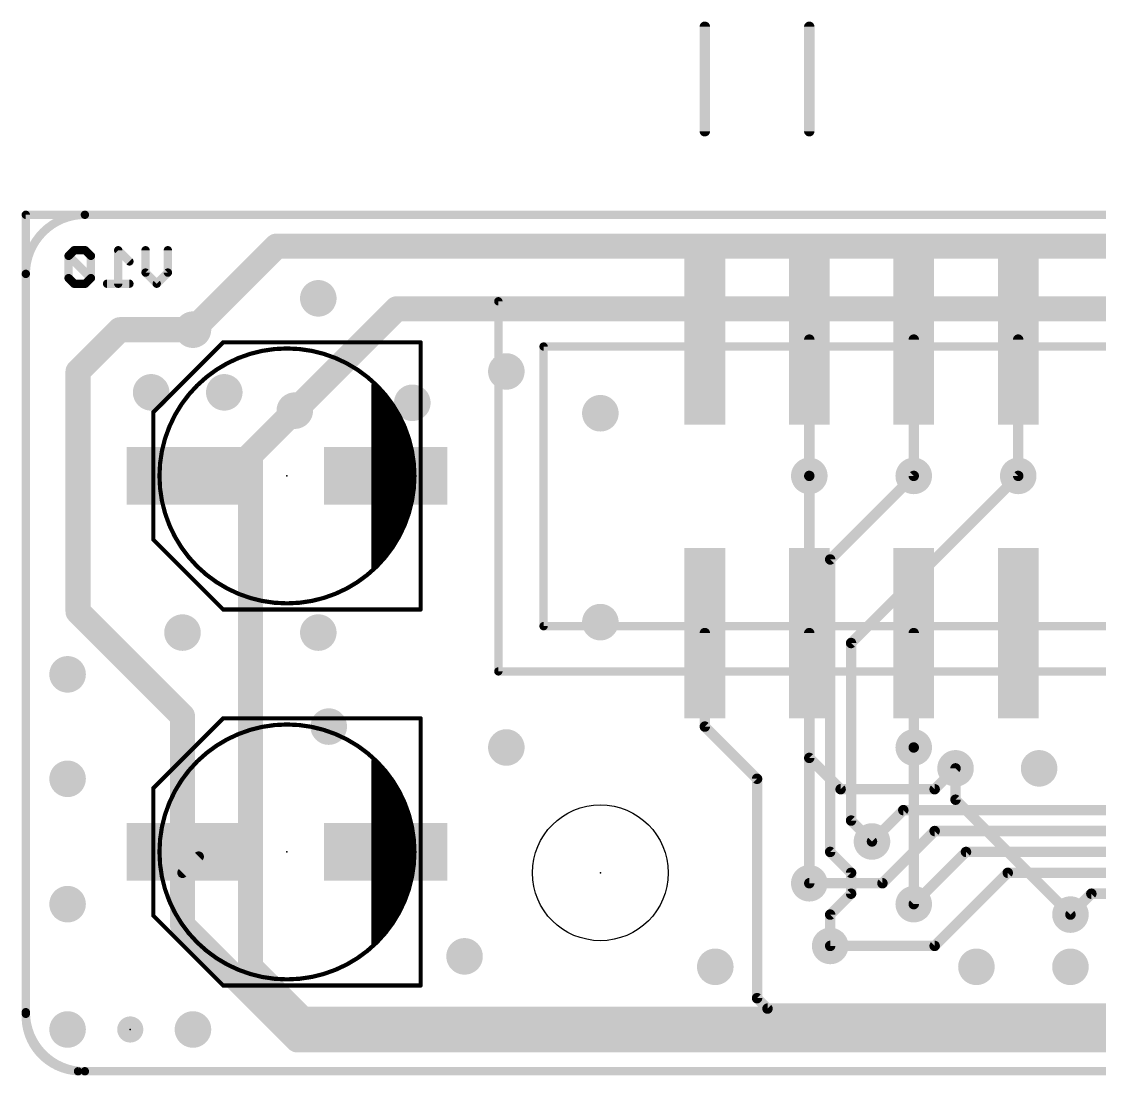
# Model space of a CAD drawing. Extents: x -1 to 106, y -18 to 72.
# Drawn here: x -0.1 to 26.1, y 44.6 to 70.23 of the extents above; entities that cross this region are included whole.
import ezdxf

# ---------------------------------------------------------------- set-up
doc = ezdxf.new("R2010")
doc.units = 0
for name, color, linetype in [('1', 12, 'CONTINUOUS'), ('16', 132, 'CONTINUOUS'), ('18', 110, 'CONTINUOUS'), ('20', 53, 'CONTINUOUS'), ('21', 41, 'CONTINUOUS'), ('23', 53, 'CONTINUOUS'), ('51', 53, 'CONTINUOUS')]:
    doc.layers.add(name, color=color, linetype=linetype)

# ---------------------------------------------------------------- blocks, each defined once
blk = doc.blocks.new('RECT')
blk.add_solid([(-0.5, -0.5), (0.5, -0.5), (-0.5, 0.5), (0.5, 0.5)])
blk = doc.blocks.new('PIE')
at = {"const_width": 0.5}
blk.add_lwpolyline([(0, -0.25, 1), (0, 0.25, 1), (0, -0.25)], format="xyb", dxfattribs=at)
blk = doc.blocks.new('ROUNDV')
at = {"const_width": 0.5}
blk.add_lwpolyline([(0, -0.25, 1), (0, 0.25, 1), (0, -0.25)], format="xyb", dxfattribs=at)

msp = doc.modelspace()

# ---------------------------------------------------------------- linework, layer by layer
at = {"layer": '1'}
for points, const_width in [([(0, 46.101), (0, 65.532)], 0.2032), ([(0, 65.532), (82.55, 65.532)], 0.2032), ([(1.27, 61.722), (2.286, 62.738)], 0.6096), ([(2.286, 62.738), (4.064, 62.738)], 0.6096), ([(19.05, 62.4967), (19.05, 59.182)], 0.254), ([(21.59, 62.4967), (21.59, 59.182)], 0.254), ([(24.13, 62.4967), (24.13, 59.182)], 0.254), ([(1.27, 61.722), (1.27, 55.88)], 0.6096), ([(4.953, 59.182), (6.5405, 60.7695)], 0.6096), ([(6.477, 60.706), (6.5405, 60.7695)], 0.6096), ([(3.95, 59.182), (4.953, 59.182)], 0.6096), ([(1.27, 55.88), (3.81, 53.34)], 0.6096), ([(16.51, 55.3593), (16.51, 53.086)], 0.254), ([(19.05, 52.324), (19.05, 55.3593)], 0.254), ([(21.59, 55.3593), (21.59, 52.578)], 0.254), ([(3.81, 53.34), (3.81, 50.038)], 0.6096), ([(16.51, 53.086), (17.78, 51.816)], 0.254), ([(19.812, 51.562), (19.05, 52.324)], 0.254), ([(22.606, 52.07), (22.098, 51.562)], 0.254), ([(17.78, 51.816), (17.78, 46.482)], 0.254), ([(22.098, 51.562), (19.812, 51.562)], 0.254), ([(20.574, 50.292), (21.336, 51.054)], 0.254), ([(21.336, 51.054), (33.528, 51.054)], 0.254), ([(22.098, 50.546), (20.828, 49.276)], 0.254), ([(34.544, 50.546), (22.098, 50.546)], 0.254), ([(3.81, 50.038), (3.81, 49.53)], 0.6096), ([(3.81, 50.038), (3.95, 50.038)], 0.6096), ([(22.86, 50.038), (21.59, 48.768)], 0.254), ([(33.782, 50.038), (22.86, 50.038)], 0.254), ([(3.81, 49.53), (3.81, 48.26)], 0.6096), ([(4.204, 49.924), (3.81, 49.53)], 0.254), ([(22.098, 47.752), (23.876, 49.53)], 0.254), ([(23.876, 49.53), (33.528, 49.53)], 0.254), ([(20.828, 49.276), (19.05, 49.276)], 0.254), ([(25.908, 49.022), (25.4, 48.514)], 0.254), ([(33.274, 49.022), (25.908, 49.022)], 0.254), ([(3.81, 48.26), (6.604, 45.466)], 0.6096), ([(19.558, 47.752), (22.098, 47.752)], 0.254), ([(18.034, 46.228), (17.78, 46.482)], 0.254), ([(28.702, 46.228), (18.034, 46.228)], 0.254), ([(31.242, 45.466), (6.604, 45.466)], 0.6096), ([(30.226, 44.704), (1.27, 44.704)], 0.2032)]:
    msp.add_lwpolyline(points, dxfattribs=dict(at, const_width=const_width))
for points, const_width in [([(0.0508, 65.532, 1), (-0.0508, 65.532)], 0.1016), ([(0, 65.5828, 1), (0, 65.4812)], 0.1016), ([(2.286, 62.8904, 1), (2.286, 62.5856)], 0.3048), ([(2.3938, 62.6302, 1), (2.1782, 62.8458)], 0.3048), ([(4.064, 62.5856, 1), (4.064, 62.8904)], 0.3048), ([(19.1135, 62.4967, 1), (18.9865, 62.4967)], 0.127), ([(21.6535, 62.4967, 1), (21.5265, 62.4967)], 0.127), ([(24.1935, 62.4967, 1), (24.0665, 62.4967)], 0.127), ([(1.1622, 61.8298, 1), (1.3778, 61.6142)], 0.3048), ([(1.4224, 61.722, 1), (1.1176, 61.722)], 0.3048), ([(6.6483, 60.6617, 1), (6.4327, 60.8773)], 0.3048), ([(6.6483, 60.6617, 1), (6.4327, 60.8773)], 0.3048), ([(6.3692, 60.8138, 1), (6.5848, 60.5982)], 0.3048), ([(3.95, 59.3344, 1), (3.95, 59.0296)], 0.3048), ([(4.8452, 59.2898, 1), (5.0608, 59.0742)], 0.3048), ([(4.953, 59.0296, 1), (4.953, 59.3344)], 0.3048), ([(18.9865, 59.182, 1), (19.1135, 59.182)], 0.127), ([(21.5265, 59.182, 1), (21.6535, 59.182)], 0.127), ([(24.0665, 59.182, 1), (24.1935, 59.182)], 0.127), ([(1.3778, 55.9878, 1), (1.1622, 55.7722)], 0.3048), ([(1.1176, 55.88, 1), (1.4224, 55.88)], 0.3048), ([(16.5735, 55.3593, 1), (16.4465, 55.3593)], 0.127), ([(19.1135, 55.3593, 1), (18.9865, 55.3593)], 0.127), ([(21.6535, 55.3593, 1), (21.5265, 55.3593)], 0.127), ([(3.9624, 53.34, 1), (3.6576, 53.34)], 0.3048), ([(3.7022, 53.2322, 1), (3.9178, 53.4478)], 0.3048), ([(16.5549, 53.1309, 1), (16.4651, 53.0411)], 0.127), ([(16.4465, 53.086, 1), (16.5735, 53.086)], 0.127), ([(19.0949, 52.3689, 1), (19.0051, 52.2791)], 0.127), ([(21.5265, 52.578, 1), (21.6535, 52.578)], 0.127), ([(18.9865, 52.324, 1), (19.1135, 52.324)], 0.127), ([(22.6509, 52.0251, 1), (22.5611, 52.1149)], 0.127), ([(17.8435, 51.816, 1), (17.7165, 51.816)], 0.127), ([(17.7351, 51.7711, 1), (17.8249, 51.8609)], 0.127), ([(19.812, 51.6255, 1), (19.812, 51.4985)], 0.127), ([(19.7671, 51.5171, 1), (19.8569, 51.6069)], 0.127), ([(22.0531, 51.6069, 1), (22.1429, 51.5171)], 0.127), ([(22.098, 51.4985, 1), (22.098, 51.6255)], 0.127), ([(21.336, 51.1175, 1), (21.336, 50.9905)], 0.127), ([(21.3809, 51.0091, 1), (21.2911, 51.0989)], 0.127), ([(22.098, 50.6095, 1), (22.098, 50.4825)], 0.127), ([(22.1429, 50.5011, 1), (22.0531, 50.5909)], 0.127), ([(3.9624, 50.038, 1), (3.6576, 50.038)], 0.3048), ([(3.81, 50.1904, 1), (3.81, 49.8856)], 0.3048), ([(3.95, 49.8856, 1), (3.95, 50.1904)], 0.3048), ([(20.5291, 50.3369, 1), (20.6189, 50.2471)], 0.127), ([(3.6576, 50.038, 1), (3.9624, 50.038)], 0.3048), ([(22.86, 50.1015, 1), (22.86, 49.9745)], 0.127), ([(22.9049, 49.9931, 1), (22.8151, 50.0829)], 0.127), ([(3.9624, 49.53, 1), (3.6576, 49.53)], 0.3048), ([(4.2489, 49.8791, 1), (4.1591, 49.9689)], 0.127), ([(3.6576, 49.53, 1), (3.9624, 49.53)], 0.3048), ([(3.7651, 49.5749, 1), (3.8549, 49.4851)], 0.127), ([(23.876, 49.5935, 1), (23.876, 49.4665)], 0.127), ([(23.9209, 49.4851, 1), (23.8311, 49.5749)], 0.127), ([(19.05, 49.3395, 1), (19.05, 49.2125)], 0.127), ([(20.7831, 49.3209, 1), (20.8729, 49.2311)], 0.127), ([(20.828, 49.2125, 1), (20.828, 49.3395)], 0.127), ([(25.908, 49.0855, 1), (25.908, 48.9585)], 0.127), ([(25.9529, 48.9771, 1), (25.8631, 49.0669)], 0.127), ([(21.5451, 48.8129, 1), (21.6349, 48.7231)], 0.127), ([(3.9178, 48.3678, 1), (3.7022, 48.1522)], 0.3048), ([(25.3551, 48.5589, 1), (25.4449, 48.4691)], 0.127), ([(3.6576, 48.26, 1), (3.9624, 48.26)], 0.3048), ([(19.558, 47.8155, 1), (19.558, 47.6885)], 0.127), ([(22.0531, 47.7969, 1), (22.1429, 47.7071)], 0.127), ([(22.098, 47.6885, 1), (22.098, 47.8155)], 0.127), ([(17.8249, 46.5269, 1), (17.7351, 46.4371)], 0.127), ([(17.7165, 46.482, 1), (17.8435, 46.482)], 0.127), ([(0, 46.101, 0.4142), (1.27, 44.704)], 0.2032), ([(-0.0508, 46.101, 1), (0.0508, 46.101)], 0.1016), ([(0.0507, 46.0986, 1), (-0.0507, 46.1034)], 0.1016), ([(18.034, 46.2915, 1), (18.034, 46.1645)], 0.127), ([(17.9891, 46.1831, 1), (18.0789, 46.2729)], 0.127), ([(6.604, 45.6184, 1), (6.604, 45.3136)], 0.3048), ([(6.4962, 45.3582, 1), (6.7118, 45.5738)], 0.3048), ([(1.27, 44.7548, 1), (1.27, 44.6532)], 0.1016), ([(1.2676, 44.6533, 1), (1.2724, 44.7547)], 0.1016)]:
    msp.add_lwpolyline(points, format="xyb", dxfattribs=dict(at, const_width=const_width))
at = {"layer": '16'}
for points, const_width in [([(82.55, 65.532), (0, 65.532)], 0.2032), ([(0, 65.532), (0, 46.101)], 0.2032), ([(6.096, 64.77), (4.064, 62.738)], 0.6096), ([(66.294, 64.77), (6.096, 64.77)], 0.6096), ([(1.1766, 64.6691), (1.041, 64.5335)], 0.2032), ([(1.4478, 64.6691), (1.1766, 64.6691)], 0.2032), ([(1.5834, 64.5335), (1.4478, 64.6691)], 0.2032), ([(2.5189, 64.3979), (2.2477, 64.6691)], 0.2032), ([(2.2477, 64.6691), (2.2477, 63.8556)], 0.2032), ([(2.9121, 64.1268), (2.9121, 64.6691)], 0.2032), ([(3.4544, 64.6691), (3.4544, 64.1268)], 0.2032), ([(1.041, 64.5335), (1.041, 63.9912)], 0.2032), ([(1.5834, 63.9912), (1.041, 64.5335)], 0.2032), ([(1.5834, 63.9912), (1.5834, 64.5335)], 0.2032), ([(3.1832, 63.8556), (2.9121, 64.1268)], 0.2032), ([(3.4544, 64.1268), (3.1832, 63.8556)], 0.2032), ([(1.041, 63.9912), (1.1766, 63.8556)], 0.2032), ([(1.1766, 63.8556), (1.4478, 63.8556)], 0.2032), ([(1.4478, 63.8556), (1.5834, 63.9912)], 0.2032), ([(2.5189, 63.8556), (1.9766, 63.8556)], 0.2032), ([(9.017, 63.246), (6.5405, 60.7695)], 0.6096), ([(44.45, 63.246), (9.017, 63.246)], 0.6096), ([(6.5405, 60.7695), (5.461, 59.69)], 0.6096), ([(5.461, 59.69), (5.461, 47.244)], 0.6096), ([(19.05, 49.276), (19.05, 59.182)], 0.254), ([(21.59, 59.182), (19.558, 57.15)], 0.254), ([(24.13, 59.182), (20.066, 55.118)], 0.254), ([(19.558, 57.15), (19.558, 50.038)], 0.254), ([(20.066, 55.118), (20.066, 50.8)], 0.254), ([(21.59, 52.578), (21.59, 48.768)], 0.254), ([(22.606, 51.308), (22.606, 52.07)], 0.254), ([(25.4, 48.514), (22.606, 51.308)], 0.254), ([(20.066, 50.8), (20.574, 50.292)], 0.254), ([(19.558, 50.038), (20.066, 49.53)], 0.254), ([(20.066, 49.53), (20.066, 49.022)], 0.254), ([(20.066, 49.022), (19.558, 48.514)], 0.254), ([(19.558, 48.514), (19.558, 47.752)], 0.254), ([(5.461, 47.244), (6.731, 45.974)], 0.6096), ([(31.242, 45.974), (6.731, 45.974)], 0.6096), ([(1.27, 44.704), (30.226, 44.704)], 0.2032)]:
    msp.add_lwpolyline(points, dxfattribs=dict(at, const_width=const_width))
for points, const_width in [([(0, 65.5828, 1), (0, 65.4812)], 0.1016), ([(0.0508, 65.532, 1), (-0.0508, 65.532)], 0.1016), ([(6.096, 64.9224, 1), (6.096, 64.6176)], 0.3048), ([(6.2038, 64.6622, 1), (5.9882, 64.8778)], 0.3048), ([(1.1766, 64.7199, 1), (1.1766, 64.6183)], 0.1016), ([(1.2125, 64.6332, 1), (1.1407, 64.705)], 0.1016), ([(1.4837, 64.705, 1), (1.4119, 64.6332)], 0.1016), ([(1.4478, 64.6183, 1), (1.4478, 64.7199)], 0.1016), ([(2.2836, 64.705, 1), (2.2118, 64.6332)], 0.1016), ([(2.2985, 64.6691, 1), (2.1969, 64.6691)], 0.1016), ([(2.9629, 64.6691, 1), (2.8613, 64.6691)], 0.1016), ([(3.5052, 64.6691, 1), (3.4036, 64.6691)], 0.1016), ([(1.0918, 64.5335, 1), (0.9902, 64.5335)], 0.1016), ([(1.077, 64.5694, 1), (1.0051, 64.4976)], 0.1016), ([(1.0051, 64.5694, 1), (1.077, 64.4976)], 0.1016), ([(1.6342, 64.5335, 1), (1.5326, 64.5335)], 0.1016), ([(1.5474, 64.4976, 1), (1.6193, 64.5694)], 0.1016), ([(2.483, 64.362, 1), (2.5548, 64.4338)], 0.1016), ([(2.948, 64.1627, 1), (2.8762, 64.0908)], 0.1016), ([(3.4903, 64.0908, 1), (3.4185, 64.1627)], 0.1016), ([(1.077, 64.0271, 1), (1.0051, 63.9553)], 0.1016), ([(0.9902, 63.9912, 1), (1.0918, 63.9912)], 0.1016), ([(1.1766, 63.9064, 1), (1.1766, 63.8048)], 0.1016), ([(1.4478, 63.8048, 1), (1.4478, 63.9064)], 0.1016), ([(1.5326, 63.9912, 1), (1.6342, 63.9912)], 0.1016), ([(1.6193, 63.9553, 1), (1.5474, 64.0271)], 0.1016), ([(1.5474, 63.9553, 1), (1.6193, 64.0271)], 0.1016), ([(1.9766, 63.9064, 1), (1.9766, 63.8048)], 0.1016), ([(2.5189, 63.8048, 1), (2.5189, 63.9064)], 0.1016), ([(2.8613, 64.1268, 1), (2.9629, 64.1268)], 0.1016), ([(3.4036, 64.1268, 1), (3.5052, 64.1268)], 0.1016), ([(1.1407, 63.8197, 1), (1.2125, 63.8915)], 0.1016), ([(1.4119, 63.8915, 1), (1.4837, 63.8197)], 0.1016), ([(2.1969, 63.8556, 1), (2.2985, 63.8556)], 0.1016), ([(3.1473, 63.8915, 1), (3.2192, 63.8197)], 0.1016), ([(3.1473, 63.8197, 1), (3.2192, 63.8915)], 0.1016), ([(9.017, 63.3984, 1), (9.017, 63.0936)], 0.3048), ([(9.1248, 63.1382, 1), (8.9092, 63.3538)], 0.3048), ([(3.9562, 62.8458, 1), (4.1718, 62.6302)], 0.3048), ([(6.6483, 60.6617, 1), (6.4327, 60.8773)], 0.3048), ([(6.4327, 60.8773, 1), (6.6483, 60.6617)], 0.3048), ([(5.3532, 59.7978, 1), (5.5688, 59.5822)], 0.3048), ([(5.6134, 59.69, 1), (5.3086, 59.69)], 0.3048), ([(19.1135, 59.182, 1), (18.9865, 59.182)], 0.127), ([(21.6349, 59.1371, 1), (21.5451, 59.2269)], 0.127), ([(24.1749, 59.1371, 1), (24.0851, 59.2269)], 0.127), ([(19.6215, 57.15, 1), (19.4945, 57.15)], 0.127), ([(19.5131, 57.1949, 1), (19.6029, 57.1051)], 0.127), ([(20.1295, 55.118, 1), (20.0025, 55.118)], 0.127), ([(20.0211, 55.1629, 1), (20.1109, 55.0731)], 0.127), ([(21.6535, 52.578, 1), (21.5265, 52.578)], 0.127), ([(22.6695, 52.07, 1), (22.5425, 52.07)], 0.127), ([(22.6509, 51.3529, 1), (22.5611, 51.2631)], 0.127), ([(22.5425, 51.308, 1), (22.6695, 51.308)], 0.127), ([(20.1109, 50.8449, 1), (20.0211, 50.7551)], 0.127), ([(20.0025, 50.8, 1), (20.1295, 50.8)], 0.127), ([(20.5291, 50.2471, 1), (20.6189, 50.3369)], 0.127), ([(19.6029, 50.0829, 1), (19.5131, 49.9931)], 0.127), ([(19.4945, 50.038, 1), (19.6215, 50.038)], 0.127), ([(20.1295, 49.53, 1), (20.0025, 49.53)], 0.127), ([(20.0211, 49.4851, 1), (20.1109, 49.5749)], 0.127), ([(18.9865, 49.276, 1), (19.1135, 49.276)], 0.127), ([(20.0025, 49.022, 1), (20.1295, 49.022)], 0.127), ([(20.1109, 48.9771, 1), (20.0211, 49.0669)], 0.127), ([(21.5265, 48.768, 1), (21.6535, 48.768)], 0.127), ([(19.6215, 48.514, 1), (19.4945, 48.514)], 0.127), ([(19.5131, 48.5589, 1), (19.6029, 48.4691)], 0.127), ([(25.3551, 48.4691, 1), (25.4449, 48.5589)], 0.127), ([(19.4945, 47.752, 1), (19.6215, 47.752)], 0.127), ([(5.5688, 47.3518, 1), (5.3532, 47.1362)], 0.3048), ([(5.3086, 47.244, 1), (5.6134, 47.244)], 0.3048), ([(0, 46.101, 0.4142), (1.27, 44.704)], 0.2032), ([(-0.0508, 46.101, 1), (0.0508, 46.101)], 0.1016), ([(0.0507, 46.0986, 1), (-0.0507, 46.1034)], 0.1016), ([(6.731, 46.1264, 1), (6.731, 45.8216)], 0.3048), ([(6.6232, 45.8662, 1), (6.8388, 46.0818)], 0.3048), ([(1.27, 44.7548, 1), (1.27, 44.6532)], 0.1016), ([(1.2676, 44.6533, 1), (1.2724, 44.7547)], 0.1016)]:
    msp.add_lwpolyline(points, format="xyb", dxfattribs=dict(at, const_width=const_width))
at = {"layer": '20'}
for points, const_width in [([(1.4368, 65.532, 0.4142), (0, 64.0952)], 0.2032), ([(1.4368, 65.5828, 1), (1.4368, 65.4812)], 0.1016), ([(1.4368, 65.4812, 1), (1.4368, 65.5828)], 0.1016), ([(0.0508, 64.0952, 1), (-0.0508, 64.0952)], 0.1016), ([(-0.0508, 64.0952, 1), (0.0508, 64.0952)], 0.1016), ([(0, 46.1408, 0.4142), (1.4368, 44.704)], 0.2032), ([(0.0508, 46.1408, 1), (-0.0508, 46.1408)], 0.1016), ([(-0.0508, 46.1408, 1), (0.0508, 46.1408)], 0.1016), ([(1.4368, 44.7548, 1), (1.4368, 44.6532)], 0.1016), ([(1.4368, 44.6532, 1), (1.4368, 44.7548)], 0.1016)]:
    msp.add_lwpolyline(points, format="xyb", dxfattribs=dict(at, const_width=const_width))
at = {"layer": '20', "const_width": 0.2032}
for points in [[(81.1132, 65.532), (1.4368, 65.532)], [(0, 64.0952), (0, 46.1408)], [(1.4368, 44.704), (30.226, 44.704)]]:
    msp.add_lwpolyline(points, dxfattribs=at)
at = {"layer": '20'}
msp.add_circle((13.97, 49.53), 1.651, dxfattribs=at)
at = {"layer": '21'}
for points, const_width in [([(11.49, 63.428), (69.79, 63.428)], 0.2032), ([(11.49, 54.428), (11.49, 63.428)], 0.2032), ([(3.1, 60.732), (4.8, 62.432)], 0.1016), ([(4.8, 62.432), (9.6, 62.432)], 0.1016), ([(9.6, 62.432), (9.6, 60.132)], 0.1016), ([(3.1, 60.132), (3.1, 60.732)], 0.1016), ([(3.1, 57.632), (3.1, 58.232)], 0.1016), ([(9.6, 58.232), (9.6, 55.932)], 0.1016), ([(4.8, 55.932), (3.1, 57.632)], 0.1016), ([(9.6, 55.932), (4.8, 55.932)], 0.1016), ([(69.79, 54.428), (11.49, 54.428)], 0.2032), ([(3.1, 51.588), (4.8, 53.288)], 0.1016), ([(4.8, 53.288), (9.6, 53.288)], 0.1016), ([(9.6, 53.288), (9.6, 50.988)], 0.1016), ([(3.1, 50.988), (3.1, 51.588)], 0.1016), ([(3.1, 48.488), (3.1, 49.088)], 0.1016), ([(9.6, 49.088), (9.6, 46.788)], 0.1016), ([(4.8, 46.788), (3.1, 48.488)], 0.1016), ([(9.6, 46.788), (4.8, 46.788)], 0.1016)]:
    msp.add_lwpolyline(points, dxfattribs=dict(at, const_width=const_width))
for points, const_width in [([(11.49, 63.4788, 1), (11.49, 63.3772)], 0.1016), ([(11.5408, 63.428, 1), (11.4392, 63.428)], 0.1016), ([(4.8, 62.4574, 1), (4.8, 62.4066)], 0.0508), ([(4.818, 62.414, 1), (4.782, 62.45)], 0.0508), ([(9.6254, 62.432, 1), (9.5746, 62.432)], 0.0508), ([(9.6, 62.4066, 1), (9.6, 62.4574)], 0.0508), ([(9.3, 60.132, 0.7285), (3.4, 60.132)], 0.1016), ([(3.082, 60.75, 1), (3.118, 60.714)], 0.0508), ([(3.1254, 60.732, 1), (3.0746, 60.732)], 0.0508), ([(3.0746, 60.132, 1), (3.1254, 60.132)], 0.0508), ([(3.3758, 60.1398, 1), (3.4242, 60.1242)], 0.0508), ([(9.2758, 60.1242, 1), (9.3242, 60.1398)], 0.0508), ([(9.5746, 60.132, 1), (9.6254, 60.132)], 0.0508), ([(3.1254, 58.232, 1), (3.0746, 58.232)], 0.0508), ([(3.4, 58.232, 0.7285), (9.3, 58.232)], 0.1016), ([(3.4242, 58.2398, 1), (3.3758, 58.2242)], 0.0508), ([(9.3242, 58.2242, 1), (9.2758, 58.2398)], 0.0508), ([(9.6254, 58.232, 1), (9.5746, 58.232)], 0.0508), ([(3.118, 57.65, 1), (3.082, 57.614)], 0.0508), ([(3.0746, 57.632, 1), (3.1254, 57.632)], 0.0508), ([(4.8, 55.9574, 1), (4.8, 55.9066)], 0.0508), ([(4.782, 55.914, 1), (4.818, 55.95)], 0.0508), ([(9.5746, 55.932, 1), (9.6254, 55.932)], 0.0508), ([(9.6, 55.9066, 1), (9.6, 55.9574)], 0.0508), ([(11.49, 54.4788, 1), (11.49, 54.3772)], 0.1016), ([(11.4392, 54.428, 1), (11.5408, 54.428)], 0.1016), ([(4.8, 53.3134, 1), (4.8, 53.2626)], 0.0508), ([(4.818, 53.27, 1), (4.782, 53.306)], 0.0508), ([(9.6254, 53.288, 1), (9.5746, 53.288)], 0.0508), ([(9.6, 53.2626, 1), (9.6, 53.3134)], 0.0508), ([(9.3, 50.988, 0.7285), (3.4, 50.988)], 0.1016), ([(3.082, 51.606, 1), (3.118, 51.57)], 0.0508), ([(3.1254, 51.588, 1), (3.0746, 51.588)], 0.0508), ([(3.0746, 50.988, 1), (3.1254, 50.988)], 0.0508), ([(3.3758, 50.9958, 1), (3.4242, 50.9802)], 0.0508), ([(9.2758, 50.9802, 1), (9.3242, 50.9958)], 0.0508), ([(9.5746, 50.988, 1), (9.6254, 50.988)], 0.0508), ([(3.1254, 49.088, 1), (3.0746, 49.088)], 0.0508), ([(3.4, 49.088, 0.7285), (9.3, 49.088)], 0.1016), ([(3.4242, 49.0958, 1), (3.3758, 49.0802)], 0.0508), ([(9.3242, 49.0802, 1), (9.2758, 49.0958)], 0.0508), ([(9.6254, 49.088, 1), (9.5746, 49.088)], 0.0508), ([(3.118, 48.506, 1), (3.082, 48.47)], 0.0508), ([(3.0746, 48.488, 1), (3.1254, 48.488)], 0.0508), ([(4.8, 46.8134, 1), (4.8, 46.7626)], 0.0508), ([(4.782, 46.77, 1), (4.818, 46.806)], 0.0508), ([(9.5746, 46.788, 1), (9.6254, 46.788)], 0.0508), ([(9.6, 46.7626, 1), (9.6, 46.8134)], 0.0508)]:
    msp.add_lwpolyline(points, format="xyb", dxfattribs=dict(at, const_width=const_width))
at = {"layer": '23'}
for p in [(6.35, 59.182), (6.35, 50.038), (13.97, 49.53), (2.54, 45.72)]:
    msp.add_point(p, dxfattribs=at)
at = {"layer": '51'}
for points, const_width in [([(16.51, 70.104), (16.51, 67.564)], 0.254), ([(19.05, 70.104), (19.05, 67.564)], 0.254), ([(3.1, 60.732), (4.8, 62.432)], 0.1016), ([(4.8, 62.432), (9.6, 62.432)], 0.1016), ([(9.6, 62.432), (9.6, 55.932)], 0.1016), ([(12.59, 62.328), (12.59, 55.528)], 0.2032), ([(12.59, 62.328), (38.44, 62.328)], 0.2032), ([(8.45, 56.932), (8.45, 61.382)], 0.1016), ([(8.9, 60.832), (8.5, 61.332)], 0.1016), ([(8.5, 61.332), (8.5, 57.082)], 0.1016), ([(8.5, 61.2648), (8.5538, 61.2648)], 0.1016), ([(8.5, 61.1632), (8.635, 61.1632)], 0.1016), ([(8.5, 61.0616), (8.7163, 61.0616)], 0.1016), ([(8.5, 60.96), (8.7976, 60.96)], 0.1016), ([(8.5, 60.8584), (8.8789, 60.8584)], 0.1016), ([(8.5, 60.7568), (8.9376, 60.7568)], 0.1016), ([(9.25, 60.132), (8.9, 60.832)], 0.1016), ([(3.1, 57.632), (3.1, 60.732)], 0.1016), ([(8.5, 60.6552), (8.9884, 60.6552)], 0.1016), ([(8.5, 60.5536), (9.0392, 60.5536)], 0.1016), ([(8.5, 60.452), (9.09, 60.452)], 0.1016), ([(8.5, 60.3504), (9.1408, 60.3504)], 0.1016), ([(8.5, 60.2488), (9.1916, 60.2488)], 0.1016), ([(8.5, 60.1472), (9.2424, 60.1472)], 0.1016), ([(8.5, 60.0456), (9.2636, 60.0456)], 0.1016), ([(9.4, 59.182), (9.25, 60.132)], 0.1016), ([(8.5, 59.944), (9.2797, 59.944)], 0.1016), ([(8.5, 59.8424), (9.2957, 59.8424)], 0.1016), ([(8.5, 59.7408), (9.3118, 59.7408)], 0.1016), ([(8.5, 59.6392), (9.3278, 59.6392)], 0.1016), ([(8.5, 59.5376), (9.3439, 59.5376)], 0.1016), ([(8.5, 59.436), (9.3599, 59.436)], 0.1016), ([(8.5, 59.3344), (9.3759, 59.3344)], 0.1016), ([(8.5, 59.2328), (9.392, 59.2328)], 0.1016), ([(9.25, 58.282), (9.4, 59.182)], 0.1016), ([(8.5, 59.1312), (9.3915, 59.1312)], 0.1016), ([(8.5, 59.0296), (9.3746, 59.0296)], 0.1016), ([(8.5, 58.928), (9.3577, 58.928)], 0.1016), ([(8.5, 58.8264), (9.3407, 58.8264)], 0.1016), ([(8.5, 58.7248), (9.3238, 58.7248)], 0.1016), ([(8.5, 58.6232), (9.3069, 58.6232)], 0.1016), ([(8.5, 58.5216), (9.2899, 58.5216)], 0.1016), ([(8.5, 58.42), (9.273, 58.42)], 0.1016), ([(8.5, 58.3184), (9.2561, 58.3184)], 0.1016), ([(8.5, 58.2168), (9.2221, 58.2168)], 0.1016), ([(8.95, 57.582), (9.25, 58.282)], 0.1016), ([(8.5, 58.1152), (9.1785, 58.1152)], 0.1016), ([(8.5, 58.0136), (9.135, 58.0136)], 0.1016), ([(8.5, 57.912), (9.0914, 57.912)], 0.1016), ([(4.8, 55.932), (3.1, 57.632)], 0.1016), ([(8.5, 57.8104), (9.0479, 57.8104)], 0.1016), ([(8.5, 57.7088), (9.0043, 57.7088)], 0.1016), ([(8.5, 57.6072), (8.9608, 57.6072)], 0.1016), ([(8.5, 57.032), (8.95, 57.582)], 0.1016), ([(8.5, 57.5056), (8.8875, 57.5056)], 0.1016), ([(8.5, 57.404), (8.8044, 57.404)], 0.1016), ([(8.5, 57.3024), (8.7212, 57.3024)], 0.1016), ([(8.5, 57.2008), (8.6381, 57.2008)], 0.1016), ([(8.5, 57.0992), (8.555, 57.0992)], 0.1016), ([(8.5, 57.082), (8.5, 57.032)], 0.1016), ([(9.6, 55.932), (4.8, 55.932)], 0.1016), ([(68.69, 55.528), (12.59, 55.528)], 0.2032), ([(3.1, 51.588), (4.8, 53.288)], 0.1016), ([(4.8, 53.288), (9.6, 53.288)], 0.1016), ([(9.6, 53.288), (9.6, 46.788)], 0.1016), ([(8.45, 47.788), (8.45, 52.238)], 0.1016), ([(8.9, 51.688), (8.5, 52.188)], 0.1016), ([(8.5, 52.188), (8.5, 47.938)], 0.1016), ([(8.5, 52.1208), (8.5538, 52.1208)], 0.1016), ([(8.5, 52.0192), (8.635, 52.0192)], 0.1016), ([(8.5, 51.9176), (8.7163, 51.9176)], 0.1016), ([(3.1, 48.488), (3.1, 51.588)], 0.1016), ([(8.5, 51.816), (8.7976, 51.816)], 0.1016), ([(8.5, 51.7144), (8.8789, 51.7144)], 0.1016), ([(8.5, 51.6128), (8.9376, 51.6128)], 0.1016), ([(9.25, 50.988), (8.9, 51.688)], 0.1016), ([(8.5, 51.5112), (8.9884, 51.5112)], 0.1016), ([(8.5, 51.4096), (9.0392, 51.4096)], 0.1016), ([(8.5, 51.308), (9.09, 51.308)], 0.1016), ([(8.5, 51.2064), (9.1408, 51.2064)], 0.1016), ([(8.5, 51.1048), (9.1916, 51.1048)], 0.1016), ([(8.5, 51.0032), (9.2424, 51.0032)], 0.1016), ([(8.5, 50.9016), (9.2636, 50.9016)], 0.1016), ([(8.5, 50.8), (9.2797, 50.8)], 0.1016), ([(9.4, 50.038), (9.25, 50.988)], 0.1016), ([(8.5, 50.6984), (9.2957, 50.6984)], 0.1016), ([(8.5, 50.5968), (9.3118, 50.5968)], 0.1016), ([(8.5, 50.4952), (9.3278, 50.4952)], 0.1016), ([(8.5, 50.3936), (9.3439, 50.3936)], 0.1016), ([(8.5, 50.292), (9.3599, 50.292)], 0.1016), ([(8.5, 50.1904), (9.3759, 50.1904)], 0.1016), ([(8.5, 50.0888), (9.392, 50.0888)], 0.1016), ([(9.25, 49.138), (9.4, 50.038)], 0.1016), ([(8.5, 49.9872), (9.3915, 49.9872)], 0.1016), ([(8.5, 49.8856), (9.3746, 49.8856)], 0.1016), ([(8.5, 49.784), (9.3577, 49.784)], 0.1016), ([(8.5, 49.6824), (9.3407, 49.6824)], 0.1016), ([(8.5, 49.5808), (9.3238, 49.5808)], 0.1016), ([(8.5, 49.4792), (9.3069, 49.4792)], 0.1016), ([(8.5, 49.3776), (9.2899, 49.3776)], 0.1016), ([(8.5, 49.276), (9.273, 49.276)], 0.1016), ([(8.5, 49.1744), (9.2561, 49.1744)], 0.1016), ([(8.5, 49.0728), (9.2221, 49.0728)], 0.1016), ([(8.5, 48.9712), (9.1785, 48.9712)], 0.1016), ([(8.95, 48.438), (9.25, 49.138)], 0.1016), ([(8.5, 48.8696), (9.135, 48.8696)], 0.1016), ([(8.5, 48.768), (9.0914, 48.768)], 0.1016), ([(4.8, 46.788), (3.1, 48.488)], 0.1016), ([(8.5, 48.6664), (9.0479, 48.6664)], 0.1016), ([(8.5, 48.5648), (9.0043, 48.5648)], 0.1016), ([(8.5, 48.4632), (8.9608, 48.4632)], 0.1016), ([(8.5, 47.888), (8.95, 48.438)], 0.1016), ([(8.5, 48.3616), (8.8875, 48.3616)], 0.1016), ([(8.5, 48.26), (8.8044, 48.26)], 0.1016), ([(8.5, 48.1584), (8.7212, 48.1584)], 0.1016), ([(8.5, 48.0568), (8.6381, 48.0568)], 0.1016), ([(8.5, 47.9552), (8.555, 47.9552)], 0.1016), ([(8.5, 47.938), (8.5, 47.888)], 0.1016), ([(9.6, 46.788), (4.8, 46.788)], 0.1016)]:
    msp.add_lwpolyline(points, dxfattribs=dict(at, const_width=const_width))
for points, const_width in [([(16.5735, 70.104, 1), (16.4465, 70.104)], 0.127), ([(19.1135, 70.104, 1), (18.9865, 70.104)], 0.127), ([(16.4465, 67.564, 1), (16.5735, 67.564)], 0.127), ([(18.9865, 67.564, 1), (19.1135, 67.564)], 0.127), ([(4.8, 62.4574, 1), (4.8, 62.4066)], 0.0508), ([(4.818, 62.414, 1), (4.782, 62.45)], 0.0508), ([(9.6254, 62.432, 1), (9.5746, 62.432)], 0.0508), ([(9.6, 62.4066, 1), (9.6, 62.4574)], 0.0508), ([(12.6408, 62.328, 1), (12.5392, 62.328)], 0.1016), ([(12.59, 62.3788, 1), (12.59, 62.2772)], 0.1016), ([(6.35, 56.082, 1), (6.35, 62.282, 1), (6.35, 56.082)], 0.1016), ([(8.4754, 61.382, 1), (8.4246, 61.382)], 0.0508), ([(8.5198, 61.3479, 1), (8.4802, 61.3161)], 0.0508), ([(8.5254, 61.332, 1), (8.4746, 61.332)], 0.0508), ([(8.5, 61.2902, 1), (8.5, 61.2394)], 0.0508), ([(8.5, 61.1886, 1), (8.5, 61.1378)], 0.0508), ([(8.5, 61.087, 1), (8.5, 61.0362)], 0.0508), ([(8.5538, 61.2394, 1), (8.5538, 61.2902)], 0.0508), ([(8.635, 61.1378, 1), (8.635, 61.1886)], 0.0508), ([(8.7163, 61.0362, 1), (8.7163, 61.087)], 0.0508), ([(8.5, 60.9854, 1), (8.5, 60.9346)], 0.0508), ([(8.5, 60.8838, 1), (8.5, 60.833)], 0.0508), ([(8.5, 60.7822, 1), (8.5, 60.7314)], 0.0508), ([(8.7976, 60.9346, 1), (8.7976, 60.9854)], 0.0508), ([(8.9227, 60.8434, 1), (8.8773, 60.8206)], 0.0508), ([(8.8789, 60.833, 1), (8.8789, 60.8838)], 0.0508), ([(8.8802, 60.8161, 1), (8.9198, 60.8479)], 0.0508), ([(8.9376, 60.7314, 1), (8.9376, 60.7822)], 0.0508), ([(3.082, 60.75, 1), (3.118, 60.714)], 0.0508), ([(3.1254, 60.732, 1), (3.0746, 60.732)], 0.0508), ([(8.5, 60.6806, 1), (8.5, 60.6298)], 0.0508), ([(8.5, 60.579, 1), (8.5, 60.5282)], 0.0508), ([(8.9884, 60.6298, 1), (8.9884, 60.6806)], 0.0508), ([(9.0392, 60.5282, 1), (9.0392, 60.579)], 0.0508), ([(8.5, 60.4774, 1), (8.5, 60.4266)], 0.0508), ([(8.5, 60.3758, 1), (8.5, 60.325)], 0.0508), ([(8.5, 60.2742, 1), (8.5, 60.2234)], 0.0508), ([(9.09, 60.4266, 1), (9.09, 60.4774)], 0.0508), ([(9.1408, 60.325, 1), (9.1408, 60.3758)], 0.0508), ([(9.1916, 60.2234, 1), (9.1916, 60.2742)], 0.0508), ([(8.5, 60.1726, 1), (8.5, 60.1218)], 0.0508), ([(8.5, 60.071, 1), (8.5, 60.0202)], 0.0508), ([(9.2751, 60.136, 1), (9.2249, 60.128)], 0.0508), ([(9.2273, 60.1206, 1), (9.2727, 60.1434)], 0.0508), ([(9.2424, 60.1218, 1), (9.2424, 60.1726)], 0.0508), ([(9.2636, 60.0202, 1), (9.2636, 60.071)], 0.0508), ([(8.5, 59.9694, 1), (8.5, 59.9186)], 0.0508), ([(8.5, 59.8678, 1), (8.5, 59.817)], 0.0508), ([(8.5, 59.7662, 1), (8.5, 59.7154)], 0.0508), ([(9.2797, 59.9186, 1), (9.2797, 59.9694)], 0.0508), ([(9.2957, 59.817, 1), (9.2957, 59.8678)], 0.0508), ([(9.3118, 59.7154, 1), (9.3118, 59.7662)], 0.0508), ([(8.5, 59.6646, 1), (8.5, 59.6138)], 0.0508), ([(8.5, 59.563, 1), (8.5, 59.5122)], 0.0508), ([(9.3278, 59.6138, 1), (9.3278, 59.6646)], 0.0508), ([(9.3439, 59.5122, 1), (9.3439, 59.563)], 0.0508), ([(8.5, 59.4614, 1), (8.5, 59.4106)], 0.0508), ([(8.5, 59.3598, 1), (8.5, 59.309)], 0.0508), ([(8.5, 59.2582, 1), (8.5, 59.2074)], 0.0508), ([(9.3599, 59.4106, 1), (9.3599, 59.4614)], 0.0508), ([(9.4251, 59.1778, 1), (9.3749, 59.1862)], 0.0508), ([(9.3759, 59.309, 1), (9.3759, 59.3598)], 0.0508), ([(9.392, 59.2074, 1), (9.392, 59.2582)], 0.0508), ([(8.5, 59.1566, 1), (8.5, 59.1058)], 0.0508), ([(8.5, 59.055, 1), (8.5, 59.0042)], 0.0508), ([(8.5, 58.9534, 1), (8.5, 58.9026)], 0.0508), ([(9.3577, 58.9026, 1), (9.3577, 58.9534)], 0.0508), ([(9.3746, 59.0042, 1), (9.3746, 59.055)], 0.0508), ([(9.3749, 59.178, 1), (9.4251, 59.186)], 0.0508), ([(9.3915, 59.1058, 1), (9.3915, 59.1566)], 0.0508), ([(8.5, 58.8518, 1), (8.5, 58.801)], 0.0508), ([(8.5, 58.7502, 1), (8.5, 58.6994)], 0.0508), ([(9.3238, 58.6994, 1), (9.3238, 58.7502)], 0.0508), ([(9.3407, 58.801, 1), (9.3407, 58.8518)], 0.0508), ([(8.5, 58.6486, 1), (8.5, 58.5978)], 0.0508), ([(8.5, 58.547, 1), (8.5, 58.4962)], 0.0508), ([(8.5, 58.4454, 1), (8.5, 58.3946)], 0.0508), ([(9.273, 58.3946, 1), (9.273, 58.4454)], 0.0508), ([(9.2899, 58.4962, 1), (9.2899, 58.547)], 0.0508), ([(9.3069, 58.5978, 1), (9.3069, 58.6486)], 0.0508), ([(8.5, 58.3438, 1), (8.5, 58.293)], 0.0508), ([(8.5, 58.2422, 1), (8.5, 58.1914)], 0.0508), ([(9.2221, 58.1914, 1), (9.2221, 58.2422)], 0.0508), ([(9.2249, 58.2862, 1), (9.2751, 58.2778)], 0.0508), ([(9.2733, 58.272, 1), (9.2267, 58.292)], 0.0508), ([(9.2561, 58.293, 1), (9.2561, 58.3438)], 0.0508), ([(8.5, 58.1406, 1), (8.5, 58.0898)], 0.0508), ([(8.5, 58.039, 1), (8.5, 57.9882)], 0.0508), ([(8.5, 57.9374, 1), (8.5, 57.8866)], 0.0508), ([(9.0914, 57.8866, 1), (9.0914, 57.9374)], 0.0508), ([(9.135, 57.9882, 1), (9.135, 58.039)], 0.0508), ([(9.1785, 58.0898, 1), (9.1785, 58.1406)], 0.0508), ([(3.118, 57.65, 1), (3.082, 57.614)], 0.0508), ([(8.5, 57.8358, 1), (8.5, 57.785)], 0.0508), ([(8.5, 57.7342, 1), (8.5, 57.6834)], 0.0508), ([(8.5, 57.6326, 1), (8.5, 57.5818)], 0.0508), ([(8.9608, 57.5818, 1), (8.9608, 57.6326)], 0.0508), ([(9.0043, 57.6834, 1), (9.0043, 57.7342)], 0.0508), ([(9.0479, 57.785, 1), (9.0479, 57.8358)], 0.0508), ([(3.0746, 57.632, 1), (3.1254, 57.632)], 0.0508), ([(8.5, 57.531, 1), (8.5, 57.4802)], 0.0508), ([(8.5, 57.4294, 1), (8.5, 57.3786)], 0.0508), ([(8.8044, 57.3786, 1), (8.8044, 57.4294)], 0.0508), ([(8.8875, 57.4802, 1), (8.8875, 57.531)], 0.0508), ([(8.9267, 57.592, 1), (8.9733, 57.572)], 0.0508), ([(8.9697, 57.5659, 1), (8.9303, 57.5981)], 0.0508), ([(8.5, 57.3278, 1), (8.5, 57.277)], 0.0508), ([(8.5, 57.2262, 1), (8.5, 57.1754)], 0.0508), ([(8.5, 57.1246, 1), (8.5, 57.0738)], 0.0508), ([(8.555, 57.0738, 1), (8.555, 57.1246)], 0.0508), ([(8.6381, 57.1754, 1), (8.6381, 57.2262)], 0.0508), ([(8.7212, 57.277, 1), (8.7212, 57.3278)], 0.0508), ([(8.4246, 56.932, 1), (8.4754, 56.932)], 0.0508), ([(8.5254, 57.082, 1), (8.4746, 57.082)], 0.0508), ([(8.4746, 57.082, 1), (8.5254, 57.082)], 0.0508), ([(8.4803, 57.0481, 1), (8.5197, 57.0159)], 0.0508), ([(8.4746, 57.032, 1), (8.5254, 57.032)], 0.0508), ([(4.8, 55.9574, 1), (4.8, 55.9066)], 0.0508), ([(4.782, 55.914, 1), (4.818, 55.95)], 0.0508), ([(9.5746, 55.932, 1), (9.6254, 55.932)], 0.0508), ([(9.6, 55.9066, 1), (9.6, 55.9574)], 0.0508), ([(12.59, 55.5788, 1), (12.59, 55.4772)], 0.1016), ([(12.5392, 55.528, 1), (12.6408, 55.528)], 0.1016), ([(4.8, 53.3134, 1), (4.8, 53.2626)], 0.0508), ([(4.818, 53.27, 1), (4.782, 53.306)], 0.0508), ([(9.6254, 53.288, 1), (9.5746, 53.288)], 0.0508), ([(9.6, 53.2626, 1), (9.6, 53.3134)], 0.0508), ([(6.35, 46.938, 1), (6.35, 53.138, 1), (6.35, 46.938)], 0.1016), ([(8.4754, 52.238, 1), (8.4246, 52.238)], 0.0508), ([(8.5198, 52.2039, 1), (8.4802, 52.1721)], 0.0508), ([(8.5254, 52.188, 1), (8.4746, 52.188)], 0.0508), ([(8.5, 52.1462, 1), (8.5, 52.0954)], 0.0508), ([(8.5538, 52.0954, 1), (8.5538, 52.1462)], 0.0508), ([(8.5, 52.0446, 1), (8.5, 51.9938)], 0.0508), ([(8.5, 51.943, 1), (8.5, 51.8922)], 0.0508), ([(8.635, 51.9938, 1), (8.635, 52.0446)], 0.0508), ([(8.7163, 51.8922, 1), (8.7163, 51.943)], 0.0508), ([(3.082, 51.606, 1), (3.118, 51.57)], 0.0508), ([(3.1254, 51.588, 1), (3.0746, 51.588)], 0.0508), ([(8.5, 51.8414, 1), (8.5, 51.7906)], 0.0508), ([(8.5, 51.7398, 1), (8.5, 51.689)], 0.0508), ([(8.5, 51.6382, 1), (8.5, 51.5874)], 0.0508), ([(8.7976, 51.7906, 1), (8.7976, 51.8414)], 0.0508), ([(8.9227, 51.6994, 1), (8.8773, 51.6766)], 0.0508), ([(8.8789, 51.689, 1), (8.8789, 51.7398)], 0.0508), ([(8.8802, 51.6721, 1), (8.9198, 51.7039)], 0.0508), ([(8.9376, 51.5874, 1), (8.9376, 51.6382)], 0.0508), ([(8.5, 51.5366, 1), (8.5, 51.4858)], 0.0508), ([(8.5, 51.435, 1), (8.5, 51.3842)], 0.0508), ([(8.9884, 51.4858, 1), (8.9884, 51.5366)], 0.0508), ([(9.0392, 51.3842, 1), (9.0392, 51.435)], 0.0508), ([(8.5, 51.3334, 1), (8.5, 51.2826)], 0.0508), ([(8.5, 51.2318, 1), (8.5, 51.181)], 0.0508), ([(8.5, 51.1302, 1), (8.5, 51.0794)], 0.0508), ([(9.09, 51.2826, 1), (9.09, 51.3334)], 0.0508), ([(9.1408, 51.181, 1), (9.1408, 51.2318)], 0.0508), ([(9.1916, 51.0794, 1), (9.1916, 51.1302)], 0.0508), ([(8.5, 51.0286, 1), (8.5, 50.9778)], 0.0508), ([(8.5, 50.927, 1), (8.5, 50.8762)], 0.0508), ([(8.5, 50.8254, 1), (8.5, 50.7746)], 0.0508), ([(9.2751, 50.992, 1), (9.2249, 50.984)], 0.0508), ([(9.2273, 50.9766, 1), (9.2727, 50.9994)], 0.0508), ([(9.2424, 50.9778, 1), (9.2424, 51.0286)], 0.0508), ([(9.2636, 50.8762, 1), (9.2636, 50.927)], 0.0508), ([(9.2797, 50.7746, 1), (9.2797, 50.8254)], 0.0508), ([(8.5, 50.7238, 1), (8.5, 50.673)], 0.0508), ([(8.5, 50.6222, 1), (8.5, 50.5714)], 0.0508), ([(9.2957, 50.673, 1), (9.2957, 50.7238)], 0.0508), ([(9.3118, 50.5714, 1), (9.3118, 50.6222)], 0.0508), ([(8.5, 50.5206, 1), (8.5, 50.4698)], 0.0508), ([(8.5, 50.419, 1), (8.5, 50.3682)], 0.0508), ([(8.5, 50.3174, 1), (8.5, 50.2666)], 0.0508), ([(9.3278, 50.4698, 1), (9.3278, 50.5206)], 0.0508), ([(9.3439, 50.3682, 1), (9.3439, 50.419)], 0.0508), ([(9.3599, 50.2666, 1), (9.3599, 50.3174)], 0.0508), ([(8.5, 50.2158, 1), (8.5, 50.165)], 0.0508), ([(8.5, 50.1142, 1), (8.5, 50.0634)], 0.0508), ([(9.4251, 50.0338, 1), (9.3749, 50.0422)], 0.0508), ([(9.3749, 50.034, 1), (9.4251, 50.042)], 0.0508), ([(9.3759, 50.165, 1), (9.3759, 50.2158)], 0.0508), ([(9.392, 50.0634, 1), (9.392, 50.1142)], 0.0508), ([(8.5, 50.0126, 1), (8.5, 49.9618)], 0.0508), ([(8.5, 49.911, 1), (8.5, 49.8602)], 0.0508), ([(8.5, 49.8094, 1), (8.5, 49.7586)], 0.0508), ([(9.3577, 49.7586, 1), (9.3577, 49.8094)], 0.0508), ([(9.3746, 49.8602, 1), (9.3746, 49.911)], 0.0508), ([(9.3915, 49.9618, 1), (9.3915, 50.0126)], 0.0508), ([(8.5, 49.7078, 1), (8.5, 49.657)], 0.0508), ([(8.5, 49.6062, 1), (8.5, 49.5554)], 0.0508), ([(9.3238, 49.5554, 1), (9.3238, 49.6062)], 0.0508), ([(9.3407, 49.657, 1), (9.3407, 49.7078)], 0.0508), ([(8.5, 49.5046, 1), (8.5, 49.4538)], 0.0508), ([(8.5, 49.403, 1), (8.5, 49.3522)], 0.0508), ([(8.5, 49.3014, 1), (8.5, 49.2506)], 0.0508), ([(9.273, 49.2506, 1), (9.273, 49.3014)], 0.0508), ([(9.2899, 49.3522, 1), (9.2899, 49.403)], 0.0508), ([(9.3069, 49.4538, 1), (9.3069, 49.5046)], 0.0508), ([(8.5, 49.1998, 1), (8.5, 49.149)], 0.0508), ([(8.5, 49.0982, 1), (8.5, 49.0474)], 0.0508), ([(8.5, 48.9966, 1), (8.5, 48.9458)], 0.0508), ([(9.1785, 48.9458, 1), (9.1785, 48.9966)], 0.0508), ([(9.2221, 49.0474, 1), (9.2221, 49.0982)], 0.0508), ([(9.2249, 49.1422, 1), (9.2751, 49.1338)], 0.0508), ([(9.2733, 49.128, 1), (9.2267, 49.148)], 0.0508), ([(9.2561, 49.149, 1), (9.2561, 49.1998)], 0.0508), ([(8.5, 48.895, 1), (8.5, 48.8442)], 0.0508), ([(8.5, 48.7934, 1), (8.5, 48.7426)], 0.0508), ([(9.0914, 48.7426, 1), (9.0914, 48.7934)], 0.0508), ([(9.135, 48.8442, 1), (9.135, 48.895)], 0.0508), ([(3.118, 48.506, 1), (3.082, 48.47)], 0.0508), ([(3.0746, 48.488, 1), (3.1254, 48.488)], 0.0508), ([(8.5, 48.6918, 1), (8.5, 48.641)], 0.0508), ([(8.5, 48.5902, 1), (8.5, 48.5394)], 0.0508), ([(8.5, 48.4886, 1), (8.5, 48.4378)], 0.0508), ([(8.9697, 48.4219, 1), (8.9303, 48.4541)], 0.0508), ([(8.9608, 48.4378, 1), (8.9608, 48.4886)], 0.0508), ([(9.0043, 48.5394, 1), (9.0043, 48.5902)], 0.0508), ([(9.0479, 48.641, 1), (9.0479, 48.6918)], 0.0508), ([(8.5, 48.387, 1), (8.5, 48.3362)], 0.0508), ([(8.5, 48.2854, 1), (8.5, 48.2346)], 0.0508), ([(8.8044, 48.2346, 1), (8.8044, 48.2854)], 0.0508), ([(8.8875, 48.3362, 1), (8.8875, 48.387)], 0.0508), ([(8.9267, 48.448, 1), (8.9733, 48.428)], 0.0508), ([(8.5, 48.1838, 1), (8.5, 48.133)], 0.0508), ([(8.5, 48.0822, 1), (8.5, 48.0314)], 0.0508), ([(8.5, 47.9806, 1), (8.5, 47.9298)], 0.0508), ([(8.5254, 47.938, 1), (8.4746, 47.938)], 0.0508), ([(8.4746, 47.938, 1), (8.5254, 47.938)], 0.0508), ([(8.555, 47.9298, 1), (8.555, 47.9806)], 0.0508), ([(8.6381, 48.0314, 1), (8.6381, 48.0822)], 0.0508), ([(8.7212, 48.133, 1), (8.7212, 48.1838)], 0.0508), ([(8.4246, 47.788, 1), (8.4754, 47.788)], 0.0508), ([(8.4803, 47.9041, 1), (8.5197, 47.8719)], 0.0508), ([(8.4746, 47.888, 1), (8.5254, 47.888)], 0.0508), ([(4.8, 46.8134, 1), (4.8, 46.7626)], 0.0508), ([(4.782, 46.77, 1), (4.818, 46.806)], 0.0508), ([(9.5746, 46.788, 1), (9.6254, 46.788)], 0.0508), ([(9.6, 46.7626, 1), (9.6, 46.8134)], 0.0508)]:
    msp.add_lwpolyline(points, format="xyb", dxfattribs=dict(at, const_width=const_width))

# ---------------------------------------------------------------- block references
at = {"layer": '1'}
for p, xscale, yscale, rotation in [((16.51, 62.4967), 4.1402, 0.9906, 270), ((19.05, 62.4967), 4.1402, 0.9906, 270), ((21.59, 62.4967), 4.1402, 0.9906, 270), ((24.13, 62.4967), 4.1402, 0.9906, 270), ((3.95, 59.182), 3, 1.4, 180), ((8.75, 59.182), 3, 1.4, 180), ((16.51, 55.3593), 4.1402, 0.9906, 270), ((19.05, 55.3593), 4.1402, 0.9906, 270), ((21.59, 55.3593), 4.1402, 0.9906, 270), ((24.13, 55.3593), 4.1402, 0.9906, 270), ((3.95, 50.038), 3, 1.4, 180), ((8.75, 50.038), 3, 1.4, 180)]:
    msp.add_blockref('RECT', p, dxfattribs=dict(at, xscale=xscale, yscale=yscale, rotation=rotation))
at = {"layer": '1', "xscale": 0.635, "yscale": 0.635}
msp.add_blockref('PIE', (2.54, 45.72), dxfattribs=at)
at = {"layer": '18', "xscale": 0.889, "yscale": 0.889}
for p in [(7.112, 63.5), (7.112, 63.5), (4.064, 62.738), (4.064, 62.738), (11.684, 61.722), (11.684, 61.722), (3.048, 61.214), (3.048, 61.214), (4.826, 61.214), (4.826, 61.214), (9.398, 60.96), (9.398, 60.96), (6.5405, 60.7695), (6.5405, 60.7695), (13.97, 60.706), (13.97, 60.706), (19.05, 59.182), (19.05, 59.182), (21.59, 59.182), (21.59, 59.182), (24.13, 59.182), (24.13, 59.182), (13.97, 55.626), (13.97, 55.626), (3.81, 55.372), (3.81, 55.372), (7.112, 55.372), (7.112, 55.372), (1.016, 54.356), (1.016, 54.356), (7.366, 53.086), (7.366, 53.086), (11.684, 52.578), (11.684, 52.578), (21.59, 52.578), (21.59, 52.578), (22.606, 52.07), (22.606, 52.07), (24.638, 52.07), (24.638, 52.07), (1.016, 51.816), (1.016, 51.816), (20.574, 50.292), (20.574, 50.292), (19.05, 49.276), (19.05, 49.276), (1.016, 48.768), (1.016, 48.768), (21.59, 48.768), (21.59, 48.768), (25.4, 48.514), (25.4, 48.514), (19.558, 47.752), (19.558, 47.752), (10.668, 47.498), (10.668, 47.498), (16.764, 47.244), (16.764, 47.244), (23.114, 47.244), (23.114, 47.244), (25.4, 47.244), (25.4, 47.244), (1.016, 45.72), (1.016, 45.72), (4.064, 45.72), (4.064, 45.72)]:
    msp.add_blockref('ROUNDV', p, dxfattribs=at)
at = {"layer": '51', "xscale": 0.6, "yscale": 0.7, "rotation": 180}
for p in [(3, 59.182), (9.7, 59.182), (3, 50.038), (9.7, 50.038)]:
    msp.add_blockref('RECT', p, dxfattribs=at)

doc.saveas('drawing.dxf')
